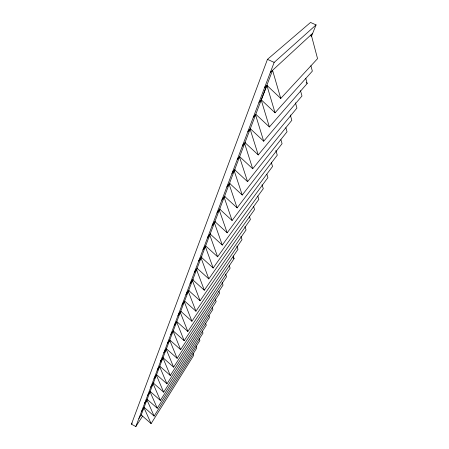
<?xml version="1.0" encoding="UTF-8"?>
<svg xmlns="http://www.w3.org/2000/svg" width="449" height="449" viewBox="0 0 449 449"><rect width="100%" height="100%" fill="white"/><g stroke="black" fill="none" stroke-linecap="round" stroke-linejoin="round"><path stroke-width="0.67" d="M142.619 416.071L135.834 426.55L131.445 424.182L267.464 59.352L310.545 22.45L316.074 24.908L311.382 36.521M135.834 426.55L274.159 62.4L316.074 24.908M138.887 418.519L141.205 414.96L143.977 407.681L151.117 423.626L193.749 355.266L192.986 353.352M141.66 411.228L144.118 407.322L146.946 399.891L154.125 416.088L196.769 348.042L196 346.1M144.825 402.882L147.154 399.352L150.045 391.769L157.262 408.22L199.906 340.522L199.171 338.636M147.71 395.283L150.168 391.438L153.12 383.704L160.372 400.413L203.015 333.074L202.274 331.166M151.021 386.567L153.362 383.07L156.37 375.162L163.666 392.151L206.293 325.216L205.552 323.274M154.22 378.148L156.561 374.668L159.636 366.592L166.972 383.856L209.576 317.348L208.864 315.456M157.453 369.645L159.793 366.182L162.936 357.937L170.311 375.482L212.882 309.428L212.164 307.509M160.663 361.187L163.009 357.746L166.22 349.328L173.628 367.159L216.165 301.571L215.2 298.978M164.07 352.224L166.416 348.811L169.694 340.202L177.147 358.336L219.628 293.27L218.904 291.294M167.432 343.367L169.784 339.977L173.134 331.182L180.621 349.619L223.046 285.087L222.115 282.522M170.783 334.55L173.23 330.93L176.653 321.95L184.18 340.696L226.532 276.736L225.594 274.131M174.437 324.93L176.788 321.596L180.29 312.414L187.85 331.485L230.118 268.137L229.181 265.494M178.388 314.536L180.734 311.236L184.32 301.829L191.931 321.26L234.086 258.624L233.183 256.037M182.272 304.299L184.623 301.038L188.294 291.401L195.944 311.196L237.987 249.29L236.848 246.001M186.301 293.691L188.653 290.464L192.413 280.597L200.097 300.768L242.011 239.648L240.911 236.427M190.382 282.96L192.728 279.778L196.578 269.664L204.306 290.217L246.063 229.933L244.963 226.655M194.759 271.432L197.105 268.294L201.057 257.922L208.819 278.891L250.407 219.527L249.341 216.311M198.974 260.341L201.315 257.249L205.361 246.624L213.163 267.997L254.566 209.56L253.5 206.287M203.302 248.942L205.636 245.9L209.79 235.007L217.63 256.8L258.832 199.35L257.754 196.022M207.836 237.005L210.166 234.019L214.426 222.844L222.3 245.075L263.277 188.698L262.025 184.769M212.579 224.517L214.903 221.587L219.275 210.115L227.188 232.818L267.907 177.596L266.869 174.268M217.35 211.967L219.662 209.105L224.152 197.33L232.099 220.504L272.543 166.495L271.331 162.555M222.233 199.115L224.534 196.314L229.142 184.225L237.128 207.887L277.274 155.163L275.854 150.482M227.211 186.004L229.506 183.282L234.238 170.861L242.252 195.034L282.079 143.658L280.894 139.701M232.38 172.394L234.664 169.744L239.525 156.982L247.573 181.682L287.04 131.759L285.861 127.729M237.381 159.227L239.654 156.65L244.643 143.557L252.72 168.773L291.828 120.298L290.295 114.995M242.746 145.1L245.002 142.614L250.132 129.149L258.242 154.927L296.935 108.057L295.448 102.815M248.067 131.097L250.306 128.7L255.576 114.871L263.709 141.21L301.975 95.979L300.482 90.642M253.59 116.56L255.812 114.259L261.228 100.043L269.389 126.972L307.183 83.497L305.735 78.216M310.68 35.965L311.202 34.668L317.555 58.656L280.76 98.443L266.891 85.372L261.296 99.869L259.09 102.075M144.617 403.426L146.946 399.891M131.445 424.182L132.208 423.025M150.785 387.201L153.895 382.537M154.035 378.642L156.37 375.162M157.296 370.055L159.636 366.592M160.355 362.006L162.701 358.566M160.596 361.378L162.936 357.937M163.874 352.746L166.22 349.328M167.348 343.592L169.694 340.202M174.302 325.284L176.653 321.95M177.939 315.714L181.099 311.275M181.974 305.096L184.32 301.829M185.948 294.628L189.119 290.273M190.067 283.785L193.244 279.474M194.237 272.807L197.414 268.547M198.716 261.015L201.904 256.806M203.027 249.666L205.361 246.624M207.46 237.998L210.643 233.907M212.102 225.774L215.296 221.744M216.962 212.983L220.15 209.032M221.845 200.131L225.039 196.252M226.846 186.952L230.045 183.153M231.953 173.522L235.147 169.801M237.257 159.558L239.525 156.982M280.76 98.443L272.56 70.319L261.296 99.869L275.041 112.783L312.352 71.122L310.904 65.756M242.387 146.048L245.581 142.518M247.893 131.551L250.132 129.149M253.354 117.178L255.576 114.871M259.022 102.249L261.228 100.043M264.68 87.364L266.858 85.265L275.041 112.783M264.657 87.42L266.841 85.321M270.399 72.306L312.678 33.305M267.464 59.352L274.159 62.4M141.205 414.96L151.117 423.626M147.154 399.352L157.262 408.22M144.118 407.322L154.125 416.088M153.362 383.07L163.666 392.151M150.168 391.438L160.372 400.413M156.561 374.668L166.972 383.856M163.009 357.746L173.628 367.159M159.793 366.182L170.311 375.482M169.784 339.977L180.621 349.619M166.416 348.811L177.147 358.336M173.23 330.93L184.18 340.696M180.734 311.236L191.931 321.26M176.788 321.596L187.85 331.485M184.623 301.038L195.944 311.196M192.728 279.778L204.306 290.217M188.653 290.464L200.097 300.768M197.105 268.294L208.819 278.891M201.315 257.249L213.163 267.997M233.076 257.704L234.086 258.624M205.636 245.9L217.63 256.8M214.903 221.587L227.188 232.818M210.166 234.019L222.3 245.075M219.662 209.105L232.099 220.504M224.534 196.314L237.128 207.887M229.506 183.282L242.252 195.034M234.664 169.744L247.573 181.682M239.654 156.65L252.72 168.773M245.002 142.614L258.242 154.927M250.306 128.7L263.709 141.21M255.812 114.259L269.389 126.972M306.201 82.565L307.183 83.497"/></g></svg>
